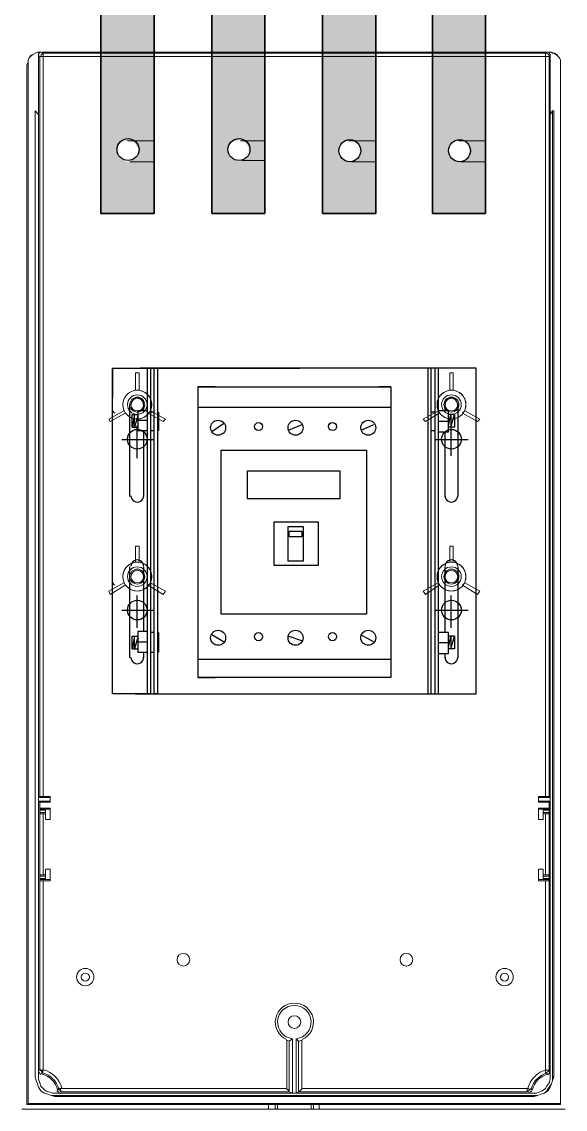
# Model space of a CAD drawing. Header units: millimetres. Extents: x -305 to 1353, y -289 to 1176.
# Drawn here: x 458.6 to 485, y 981.4 to 1034.4 of the extents above; entities that cross this region are included whole.
import ezdxf

# ---------------------------------------------------------------- set-up
doc = ezdxf.new("R2010")
doc.units = ezdxf.units.MM
doc.header["$MEASUREMENT"] = 0
doc.layers.add('PDF_0', color=7, linetype='Continuous')

msp = doc.modelspace()

# ---------------------------------------------------------------- linework, layer by layer
at = {"layer": 'PDF_0', "lineweight": 25}
for points in [[(465.019, 1025.023), (465.019, 1130.767), (462.436, 1130.767), (462.436, 1025.023)], [(465.019, 1130.767), (465.019, 1025.023), (462.436, 1025.023), (462.436, 1130.767)], [(470.41, 1025.023), (470.41, 1130.767), (467.827, 1130.767), (467.827, 1025.023)], [(470.41, 1130.767), (470.41, 1025.023), (467.827, 1025.023), (467.827, 1130.767)], [(475.801, 1025.023), (475.801, 1130.767), (473.218, 1130.767), (473.218, 1025.023)], [(475.801, 1130.767), (475.801, 1025.023), (473.218, 1025.023), (473.218, 1130.767)], [(481.136, 1025.023), (481.136, 1130.767), (478.553, 1130.767), (478.553, 1025.023)], [(481.136, 1130.767), (481.136, 1025.023), (478.553, 1025.023), (478.553, 1130.767)], [(464.851, 1001.661), (462.997, 1001.661), (462.997, 1017.498), (464.851, 1017.498)], [(478.665, 1017.498), (478.665, 1001.661), (480.687, 1001.661), (480.687, 1017.498)], [(475.352, 1013.51), (475.352, 1005.536), (468.276, 1005.536), (468.276, 1013.51)], [(474.06, 1012.5), (474.06, 1011.152), (469.568, 1011.152), (469.568, 1012.5)], [(472.993, 1010.029), (472.993, 1007.895), (470.859, 1007.895), (470.859, 1010.029)], [(472.263, 1009.804), (472.263, 1008.119), (471.533, 1008.119), (471.533, 1009.804)], [(472.207, 1009.579), (472.207, 1009.299), (471.589, 1009.299), (471.589, 1009.579)]]:
    msp.add_lwpolyline(points, close=True, dxfattribs=at)
at = {"layer": 'PDF_0', "lineweight": 18}
for points in [[(484.169, 1032.885), (484.337, 1032.885), (484.449, 1032.828), (484.562, 1032.772), (484.618, 1032.716), (484.73, 1032.604), (484.786, 1032.492), (484.786, 1032.379), (484.786, 1032.267), (484.786, 1032.379), (484.786, 1032.492), (484.73, 1032.604), (484.674, 1032.66), (484.618, 1032.772), (484.506, 1032.828), (484.393, 1032.828), (484.281, 1032.885), (484.225, 1032.885), (459.46, 1032.885), (459.347, 1032.885), (459.235, 1032.828), (459.123, 1032.772), (459.01, 1032.716), (458.954, 1032.604), (458.898, 1032.492), (458.898, 1032.379), (458.842, 1032.267), (458.842, 981.669)], [(459.46, 1032.885), (459.347, 1032.885), (459.235, 1032.828), (459.123, 1032.772), (459.066, 1032.716), (458.954, 1032.604), (458.898, 1032.492), (458.898, 1032.379), (458.842, 1032.267)], [(484.281, 1032.716), (484.281, 1032.772), (484.225, 1032.828), (484.225, 1032.885), (484.169, 1032.885), (484.113, 1032.885), (459.572, 1032.885), (459.516, 1032.885), (459.46, 1032.885), (459.46, 1032.828), (459.403, 1032.828), (459.403, 1032.772), (459.403, 1032.716)], [(459.572, 1032.885), (459.628, 1032.828), (484.056, 1032.828), (484.113, 1032.885)], [(458.898, 1032.435), (458.898, 981.725)], [(459.403, 1029.852), (459.403, 1032.716), (459.46, 1032.66), (459.46, 996.663), (459.403, 996.607), (459.403, 996.439), (459.46, 996.382), (459.46, 996.102), (459.46, 996.046), (459.46, 995.989), (459.46, 995.933), (459.46, 995.877), (459.46, 995.821), (459.46, 992.845), (459.46, 992.788), (459.46, 992.732), (459.46, 992.676), (459.46, 992.62), (459.46, 992.564), (459.46, 983.354), (459.628, 983.354), (459.628, 983.298), (459.572, 983.298), (459.572, 983.242), (459.572, 983.186)], [(459.628, 1032.828), (459.628, 1032.66), (459.46, 1032.66)], [(484.056, 996.663), (484.056, 1032.66), (459.628, 1032.66), (459.628, 996.663)], [(484.225, 1032.66), (484.056, 1032.66), (484.056, 1032.828)], [(484.056, 992.564), (484.056, 983.354), (484.225, 983.354), (484.225, 992.564), (484.225, 992.62), (484.225, 992.676), (484.225, 992.732), (484.225, 992.788), (484.225, 992.845), (484.225, 995.821), (484.225, 995.877), (484.225, 995.933), (484.225, 995.989), (484.225, 996.046), (484.225, 996.102), (484.225, 996.382), (484.281, 996.439), (484.281, 996.607), (484.225, 996.663), (484.225, 1032.66), (484.281, 1032.716), (484.281, 1029.852)], [(484.786, 1032.435), (484.786, 981.725)], [(484.786, 981.669), (484.786, 1032.267)], [(484.393, 1030.021), (484.281, 1029.852), (484.281, 983.017), (484.281, 982.905), (484.225, 982.736), (484.113, 982.568), (484.056, 982.456), (483.888, 982.343), (483.776, 982.287), (483.607, 982.231), (483.439, 982.231), (460.19, 982.231), (460.077, 982.231), (459.909, 982.287), (459.74, 982.343), (459.628, 982.456), (459.516, 982.568), (459.46, 982.736), (459.403, 982.905), (459.403, 983.017), (459.403, 1029.852), (459.235, 1030.021), (459.235, 983.017), (459.235, 1030.021)], [(484.393, 983.017), (484.393, 1030.021), (484.449, 1030.021), (484.449, 983.017), (484.393, 983.017), (484.393, 982.849), (484.337, 982.68), (484.225, 982.512), (484.113, 982.343), (484, 982.231), (483.832, 982.175), (483.663, 982.119), (483.439, 982.119), (483.495, 982.062), (483.663, 982.119), (483.832, 982.175), (484, 982.231), (484.169, 982.343), (484.281, 982.512), (484.337, 982.68), (484.393, 982.849), (484.449, 983.017)], [(463.559, 1015.42), (462.829, 1015.027), (462.885, 1014.914), (463.615, 1015.307)], [(463.054, 1015.42), (463.054, 1015.364), (463.11, 1015.307)], [(463.559, 1007.052), (462.829, 1006.659), (462.885, 1006.491), (463.615, 1006.94)], [(463.054, 1007.052), (463.054, 1006.996), (463.11, 1006.94)], [(459.403, 996.607), (459.965, 996.607), (459.965, 996.663), (459.628, 996.663), (459.572, 996.663), (459.516, 996.663), (459.46, 996.663)], [(459.403, 996.439), (459.965, 996.439), (459.965, 996.382), (459.46, 996.382)], [(459.965, 996.382), (459.965, 996.663)], [(459.965, 996.439), (459.965, 996.607)], [(484.225, 996.663), (484.169, 996.663), (484.113, 996.663), (484.056, 996.663), (483.719, 996.663), (483.719, 996.607)], [(483.719, 996.439), (483.719, 996.382), (483.719, 996.663)], [(484.281, 996.607), (483.719, 996.607), (483.719, 996.439), (484.281, 996.439)], [(484.225, 996.382), (483.719, 996.382)], [(459.46, 996.046), (459.965, 996.046), (459.965, 996.102), (459.46, 996.102)], [(459.46, 995.989), (459.74, 995.989)], [(459.74, 995.877), (459.46, 995.877)], [(459.965, 996.102), (459.965, 995.54), (459.74, 995.54), (459.965, 995.54), (459.965, 996.046)], [(483.719, 996.046), (483.719, 996.102), (483.719, 995.54), (483.944, 995.54), (483.944, 995.821), (483.944, 995.877), (483.944, 995.933), (483.944, 995.989)], [(483.719, 996.102), (484.225, 996.102)], [(484.225, 996.046), (483.719, 996.046), (483.719, 995.54), (483.944, 995.54), (483.944, 995.989), (484.225, 995.989)], [(484.225, 995.877), (483.944, 995.877)], [(459.46, 995.821), (459.516, 995.821), (459.572, 995.821), (459.628, 995.821), (459.74, 995.821)], [(459.628, 995.821), (459.628, 992.845)], [(483.944, 995.821), (484.056, 995.821), (484.113, 995.821), (484.169, 995.821), (484.225, 995.821)], [(484.056, 992.845), (484.056, 995.821)], [(459.74, 992.845), (459.628, 992.845), (459.572, 992.845), (459.516, 992.845), (459.46, 992.845)], [(459.46, 992.788), (459.74, 992.788)], [(459.74, 992.676), (459.46, 992.676)], [(459.74, 993.125), (459.965, 993.125), (459.74, 993.125)], [(459.965, 992.62), (459.965, 993.125), (459.965, 992.564)], [(483.719, 992.564), (483.719, 993.125), (483.944, 993.125), (483.719, 993.125), (483.719, 992.62)], [(484.225, 992.845), (484.169, 992.845), (484.113, 992.845), (484.056, 992.845), (483.944, 992.845)], [(483.944, 992.788), (484.225, 992.788)], [(484.225, 992.676), (483.944, 992.676)], [(459.46, 992.62), (459.965, 992.62), (459.965, 992.564), (459.628, 992.564), (459.572, 992.564), (459.516, 992.564), (459.46, 992.564)], [(459.628, 992.564), (459.628, 983.354)], [(484.225, 992.62), (483.719, 992.62), (483.719, 992.564), (484.056, 992.564), (484.113, 992.564), (484.169, 992.564), (484.225, 992.564)], [(471.589, 984.758), (471.477, 984.814), (471.477, 982.456), (471.477, 982.399), (471.533, 982.399), (471.533, 982.343), (471.589, 982.343), (471.589, 982.287), (471.589, 984.758), (471.758, 984.87), (471.758, 982.231)], [(471.926, 982.231), (471.926, 984.87), (472.039, 984.758), (472.039, 982.287), (472.095, 982.287), (472.095, 982.343), (472.151, 982.343), (472.151, 982.399), (472.207, 982.399), (472.207, 982.456), (472.207, 984.814), (472.095, 984.758), (472.039, 984.758)], [(459.516, 983.129), (459.46, 983.186), (459.403, 983.298), (459.403, 983.073)], [(484.056, 983.354), (484.056, 983.298), (484.056, 983.242), (484.113, 983.186)], [(459.403, 983.017), (459.403, 983.073), (459.403, 982.905), (459.46, 982.736), (459.516, 982.568), (459.628, 982.456), (459.74, 982.343), (459.909, 982.287), (460.077, 982.231), (460.19, 982.231), (460.47, 982.231), (460.358, 982.287), (460.302, 982.343)], [(484.281, 983.073), (484.281, 982.905), (484.225, 982.736), (484.113, 982.568), (484.056, 982.456), (483.888, 982.343), (483.776, 982.287), (483.607, 982.231), (483.439, 982.231), (483.214, 982.231), (483.326, 982.287), (483.382, 982.343)], [(483.439, 982.119), (460.19, 982.119)], [(460.47, 982.456), (460.414, 982.456), (460.414, 982.399), (460.358, 982.399)], [(483.326, 982.399), (483.27, 982.399), (483.214, 982.456), (483.158, 982.456), (483.158, 982.287), (472.039, 982.287), (471.926, 982.231), (471.758, 982.231), (471.589, 982.287), (460.47, 982.287), (460.47, 982.456), (471.477, 982.456)], [(472.207, 982.456), (483.158, 982.456)], [(472.656, 981.669), (472.769, 981.669), (472.825, 981.669), (472.881, 981.669), (472.937, 981.669), (472.993, 981.669), (473.05, 981.669), (484.786, 981.669), (484.786, 981.725), (458.898, 981.725), (458.842, 981.669), (470.579, 981.669), (470.635, 981.669), (470.691, 981.669), (470.747, 981.669), (470.803, 981.669), (470.859, 981.669), (470.916, 981.669), (471.028, 981.669)], [(483.495, 982.062), (460.19, 982.062)], [(470.579, 981.669), (470.579, 981.445), (470.916, 981.445)], [(470.916, 981.669), (470.916, 981.445), (471.028, 981.445)], [(472.769, 981.669), (472.769, 981.445), (472.656, 981.445)], [(473.05, 981.669), (473.05, 981.445), (472.769, 981.445)], [(470.579, 981.445), (458.617, 981.445)], [(485.011, 981.445), (473.05, 981.445)]]:
    msp.add_lwpolyline(points, dxfattribs=at)
at = {"layer": 'PDF_0', "color": 31, "lineweight": 0, "true_color": 0xfdcc66}
for points in [[(465.019, 1028.561), (463.727, 1028.561), (465.019, 1028.561)], [(465.019, 1028.561), (463.84, 1028.561), (465.019, 1028.561)], [(470.41, 1028.561), (469.231, 1028.561), (470.41, 1028.561)], [(475.801, 1028.561), (474.51, 1028.561), (475.801, 1028.561)], [(475.801, 1028.561), (474.622, 1028.561), (475.801, 1028.561)], [(481.136, 1028.561), (479.845, 1028.561), (481.136, 1028.561)], [(481.136, 1028.561), (479.957, 1028.561), (481.136, 1028.561)], [(470.41, 1027.606), (469.287, 1027.606), (470.41, 1027.606)], [(465.019, 1027.55), (463.84, 1027.55), (465.019, 1027.55)], [(475.801, 1027.55), (474.622, 1027.55), (475.801, 1027.55)], [(481.136, 1027.55), (479.957, 1027.55), (481.136, 1027.55)]]:
    msp.add_lwpolyline(points, dxfattribs=at)
at = {"layer": 'PDF_0', "lineweight": 25}
for points in [[(462.997, 1017.498), (462.997, 1016.037)], [(463.503, 1017.498), (472.095, 1017.498)], [(479.957, 1017.498), (464.345, 1017.498)], [(464.682, 1017.498), (464.682, 1001.661)], [(465.244, 1001.661), (465.019, 1001.661), (465.019, 1017.498), (465.244, 1017.498)], [(465.188, 1017.498), (465.188, 1001.661)], [(478.328, 1017.498), (478.328, 1001.661)], [(478.441, 1001.661), (478.497, 1001.661), (478.497, 1017.498), (478.441, 1017.498)], [(478.834, 1017.498), (478.834, 1001.661)], [(467.153, 1016.599), (467.153, 1002.447)], [(467.995, 1016.599), (467.153, 1016.599), (476.531, 1016.599), (475.97, 1016.599)], [(476.531, 1016.599), (476.531, 1002.447), (475.97, 1002.447)], [(463.84, 1011.264), (463.84, 1015.701)], [(464.514, 1015.701), (464.514, 1015.42)], [(476.531, 1015.588), (467.153, 1015.588)], [(479.171, 1015.42), (479.171, 1015.701)], [(479.788, 1015.701), (479.788, 1011.264)], [(464.233, 1015.195), (464.064, 1014.634), (464.064, 1015.251), (463.952, 1014.634), (463.952, 1015.251), (464.233, 1015.251)], [(464.682, 1015.42), (464.233, 1015.42), (464.233, 1014.465), (464.682, 1014.465)], [(464.233, 1014.97), (464.682, 1014.97)], [(465.019, 1015.364), (464.851, 1015.364)], [(465.188, 1015.364), (465.244, 1015.364), (465.244, 1014.465), (465.188, 1014.465)], [(478.328, 1015.364), (478.328, 1014.465)], [(478.665, 1015.364), (478.497, 1015.364)], [(478.834, 1014.409), (479.339, 1014.409), (479.339, 1015.42), (478.834, 1015.42)], [(479.339, 1014.914), (478.834, 1014.914)], [(479.62, 1015.251), (479.339, 1015.251)], [(479.339, 1014.69), (479.451, 1015.251), (479.451, 1014.634), (479.62, 1015.251), (479.62, 1014.634), (479.339, 1014.634)], [(463.952, 1014.634), (464.233, 1014.634)], [(464.177, 1014.69), (464.177, 1013.117)], [(464.514, 1014.465), (464.514, 1011.264)], [(464.851, 1014.465), (465.019, 1014.465)], [(468.389, 1014.802), (467.827, 1014.409)], [(472.207, 1014.746), (471.533, 1014.465)], [(475.689, 1014.746), (475.071, 1014.465)], [(478.497, 1014.465), (478.665, 1014.465)], [(479.171, 1011.264), (479.171, 1014.409)], [(479.451, 1014.802), (479.451, 1013.23)], [(465.019, 1014.016), (463.447, 1014.016)], [(480.294, 1014.016), (478.721, 1014.016)], [(463.84, 1003.402), (463.84, 1007.839)], [(464.514, 1007.839), (464.514, 1004.694)], [(479.171, 1004.638), (479.171, 1007.839)], [(479.788, 1007.839), (479.788, 1003.402)], [(464.177, 1006.435), (464.177, 1004.862)], [(479.451, 1006.435), (479.451, 1004.862)], [(465.019, 1005.705), (463.447, 1005.705)], [(480.294, 1005.705), (478.721, 1005.705)], [(464.233, 1004.413), (464.064, 1003.851), (464.064, 1004.469), (463.952, 1003.851), (463.952, 1004.469), (464.233, 1004.469)], [(464.682, 1004.694), (464.233, 1004.694), (464.233, 1003.683), (464.682, 1003.683)], [(465.019, 1004.638), (464.851, 1004.638)], [(465.188, 1004.638), (465.244, 1004.638), (465.244, 1003.683), (465.188, 1003.683)], [(468.389, 1004.188), (467.827, 1004.525)], [(472.207, 1004.244), (471.533, 1004.469)], [(475.689, 1004.188), (475.071, 1004.525)], [(478.328, 1004.638), (478.328, 1003.683)], [(478.834, 1003.627), (479.339, 1003.627), (479.339, 1004.638), (478.834, 1004.638)], [(479.62, 1004.469), (479.339, 1004.469)], [(479.339, 1003.908), (479.451, 1004.469), (479.451, 1003.851), (479.62, 1004.469), (479.62, 1003.851), (479.339, 1003.851)], [(463.952, 1003.851), (464.233, 1003.851)], [(464.233, 1004.188), (464.682, 1004.188)], [(479.339, 1004.132), (478.834, 1004.132)], [(464.514, 1003.683), (464.514, 1003.402)], [(464.851, 1003.683), (465.019, 1003.683)], [(467.153, 1003.346), (476.531, 1003.346)], [(479.171, 1003.402), (479.171, 1003.627)], [(476.531, 1002.447), (467.153, 1002.447), (467.995, 1002.447)], [(474.397, 1002.447), (472.656, 1002.447)], [(464.121, 1001.661), (466.704, 1001.661)], [(464.345, 1001.661), (479.845, 1001.661)], [(477.711, 1001.661), (480.294, 1001.661)]]:
    msp.add_lwpolyline(points, dxfattribs=at)
at = {"layer": 'PDF_0', "lineweight": 18}
for points in [[(464.121, 1016.431), (464.121, 1017.273), (464.289, 1017.273), (464.289, 1016.431), (464.177, 1016.431)], [(479.395, 1016.431), (479.395, 1017.273), (479.564, 1017.273), (479.564, 1016.431), (479.451, 1016.431)], [(464.851, 1015.42), (465.581, 1015.027), (465.468, 1014.914), (464.738, 1015.307), (464.794, 1015.364)], [(478.89, 1015.307), (478.216, 1014.914), (478.104, 1015.027), (478.834, 1015.42), (478.89, 1015.364)], [(480.125, 1015.42), (480.855, 1015.027), (480.743, 1014.914), (480.013, 1015.307), (480.069, 1015.364)], [(464.121, 1008.063), (464.121, 1008.849), (464.289, 1008.849), (464.289, 1008.063), (464.177, 1008.063)], [(479.395, 1008.063), (479.395, 1008.849), (479.564, 1008.849), (479.564, 1008.063), (479.451, 1008.063)], [(464.851, 1007.052), (465.581, 1006.659), (465.468, 1006.491), (464.738, 1006.94), (464.794, 1006.996)], [(478.89, 1006.94), (478.216, 1006.491), (478.104, 1006.659), (478.834, 1007.052), (478.89, 1006.996)], [(480.125, 1007.052), (480.855, 1006.659), (480.743, 1006.491), (480.013, 1006.94), (480.069, 1006.996)], [(459.74, 995.54), (459.74, 995.989), (459.74, 995.933), (459.74, 995.877), (459.74, 995.821)], [(459.74, 992.845), (459.74, 993.125), (459.74, 992.676), (459.74, 992.732), (459.74, 992.788)], [(483.944, 993.125), (483.944, 992.676), (483.944, 992.732), (483.944, 992.788), (483.944, 992.845)], [(460.19, 982.062), (460.19, 982.119), (460.021, 982.119), (459.853, 982.175), (459.684, 982.231), (459.516, 982.343), (459.403, 982.512), (459.347, 982.68), (459.291, 982.849), (459.235, 983.017), (459.291, 982.849), (459.347, 982.68), (459.403, 982.512), (459.516, 982.343), (459.684, 982.231), (459.853, 982.175), (460.021, 982.119)], [(472.656, 981.445), (471.028, 981.445), (471.028, 981.669), (471.084, 981.669), (471.196, 981.669), (471.309, 981.669), (471.421, 981.669), (471.533, 981.669), (471.702, 981.669), (471.814, 981.669), (471.983, 981.669), (472.151, 981.669), (472.263, 981.669), (472.376, 981.669), (472.488, 981.669), (472.544, 981.669), (472.6, 981.669), (472.656, 981.669)], [(472.039, 981.669), (471.983, 981.669), (471.926, 981.669), (471.87, 981.669), (471.814, 981.669), (471.758, 981.669), (471.702, 981.669), (471.646, 981.669), (471.702, 981.669), (471.758, 981.669), (471.814, 981.669), (471.87, 981.669), (471.926, 981.669), (471.983, 981.669)]]:
    msp.add_lwpolyline(points, close=True, dxfattribs=at)
msp.add_lwpolyline([(459.606, 983.215, 0.006164), (459.549, 983.163, -0.292531), (460.334, 982.37, 0.00652), (460.387, 982.434, 0.269934)], format="xyb", close=True, dxfattribs=at)
for points in [[(484.198, 983.161, 0.292494), (483.407, 982.37, -0.006164), (483.353, 982.434, -0.269961), (484.142, 983.205)], [(484.096, 983.173, -0.006952), (484.169, 983.129), (484.225, 983.186), (484.281, 983.298), (484.281, 983.073), (484.281, 983.017)], [(460.452, 982.285, 0.005187), (460.502, 982.348, -0.340386), (460.363, 982.448)], [(483.322, 982.448, -0.340536), (483.182, 982.348, 0.005508), (483.233, 982.285)], [(458.589, 981.445, 0.414), (458.617, 981.473, 0.414), (458.645, 981.445)]]:
    msp.add_lwpolyline(points, format="xyb", dxfattribs=at)
at = {"layer": 'PDF_0', "lineweight": 25}
for centre, radius in [((463.756, 1028.139), 0.533), ((469.147, 1028.139), 0.533), ((474.538, 1028.083), 0.533), ((479.873, 1028.083), 0.533), ((468.136, 1014.605), 0.365), ((471.898, 1014.605), 0.365), ((475.436, 1014.605), 0.365), ((464.205, 1014.044), 0.477), ((470.101, 1014.662), 0.197), ((473.695, 1014.662), 0.197), ((479.48, 1014.044), 0.477), ((464.205, 1005.733), 0.477), ((479.48, 1005.733), 0.477), ((468.136, 1004.385), 0.365), ((470.101, 1004.441), 0.197), ((471.898, 1004.385), 0.365), ((473.695, 1004.441), 0.197), ((475.436, 1004.385), 0.365)]:
    msp.add_circle(centre, radius, dxfattribs=at)
at = {"layer": 'PDF_0', "lineweight": 18}
for centre, radius in [((464.205, 1015.729), 0.702), ((464.205, 1015.729), 0.477), ((464.205, 1015.729), 0.365), ((464.205, 1015.729), 0.309), ((479.48, 1015.729), 0.702), ((479.48, 1015.729), 0.477), ((479.48, 1015.729), 0.365), ((479.48, 1015.729), 0.309), ((464.205, 1007.361), 0.702), ((479.48, 1007.361), 0.702), ((464.205, 1007.361), 0.477), ((464.205, 1007.361), 0.365), ((464.205, 1007.361), 0.309), ((479.48, 1007.361), 0.477), ((479.48, 1007.361), 0.365), ((479.48, 1007.361), 0.309), ((466.451, 988.717), 0.309), ((477.289, 988.717), 0.309), ((461.678, 987.875), 0.421), ((461.678, 987.875), 0.421), ((461.678, 987.875), 0.197), ((461.678, 987.875), 0.197), ((482.063, 987.875), 0.421), ((482.063, 987.875), 0.421), ((482.063, 987.875), 0.197), ((482.063, 987.875), 0.197), ((471.842, 985.685), 0.309), ((471.842, 985.685), 0.309)]:
    msp.add_circle(centre, radius, dxfattribs=at)
for centre, radius, start, end in [((459.656, 1032.688), 0.14, 89.9915, 180.0085), ((484.084, 1032.688), 0.14, 359.9915, 90.0085), ((464.205, 1015.729), 0.702, 96.1544, 203.8487), ((464.205, 1015.729), 0.702, 336.1489, 83.8401), ((479.48, 1015.729), 0.702, 96.1544, 203.8487), ((479.48, 1015.729), 0.702, 336.1489, 83.8401), ((464.205, 1015.729), 0.702, 216.1505, 323.8484), ((479.48, 1015.729), 0.702, 216.1505, 323.8484), ((464.205, 1007.361), 0.702, 96.1544, 203.8487), ((464.205, 1007.361), 0.702, 336.1489, 83.8401), ((479.48, 1007.361), 0.702, 96.1544, 203.8487), ((479.48, 1007.361), 0.702, 336.1489, 83.8401), ((464.205, 1007.361), 0.702, 216.1505, 323.8484), ((479.48, 1007.361), 0.702, 216.1505, 323.8484), ((471.842, 985.685), 0.927, 294.2393, 245.7607), ((471.842, 985.685), 0.814, 277.2504, 262.7496), ((462.108, 979.959), 4.327, 127.639, 128.724), ((459.656, 983.382), 0.14, 179.9987, 255.2209), ((459.319, 982.147), 1.263, 14.7919, 75.2188), ((484.421, 982.147), 1.264, 104.7875, 165.2125), ((484.084, 983.382), 0.14, 284.7945, 359.9859), ((481.672, 980.027), 4.171, 51.2407, 52.3558)]:
    msp.add_arc(centre, radius, start, end, dxfattribs=at)
at = {"layer": 'PDF_0', "lineweight": 25}
for centre, start, end in [((464.205, 1015.729), 0.0024, 180.0058), ((479.48, 1015.729), 0.0024, 180.0058), ((464.205, 1011.292), 179.9942, 0.0058), ((479.48, 1011.292), 179.9942, 0.0058), ((464.205, 1007.867), 0.0024, 180.0058), ((479.48, 1007.867), 0.0024, 180.0058), ((464.205, 1003.43), 179.9942, 0.0058), ((479.48, 1003.43), 179.9942, 0.0058)]:
    msp.add_arc(centre, 0.309, start, end, dxfattribs=at)
at = {"layer": 'PDF_0', "color": 31, "true_color": 0xfdcc66, "transparency": 33554559}
for points in [[(465.019, 1059.503), (462.436, 1059.503), (465.019, 1028.561)], [(462.436, 1059.503), (465.019, 1028.561), (462.436, 1028.561)], [(470.41, 1059.503), (467.827, 1059.503), (470.41, 1028.617)], [(467.827, 1059.503), (470.41, 1028.617), (467.827, 1028.617)], [(475.801, 1059.503), (473.218, 1059.503), (475.801, 1028.561)], [(473.218, 1059.503), (475.801, 1028.561), (473.218, 1028.561)], [(481.136, 1059.503), (478.553, 1059.503), (481.136, 1028.561)], [(478.553, 1059.503), (481.136, 1028.561), (478.553, 1028.561)], [(463.615, 1028.561), (463.615, 1028.561), (462.436, 1028.561)], [(463.615, 1028.561), (462.436, 1028.561), (463.727, 1028.561)], [(463.559, 1028.561), (463.559, 1028.561), (462.436, 1028.561)], [(463.559, 1028.561), (462.436, 1028.561), (463.615, 1028.561)], [(463.559, 1028.561), (462.436, 1028.561), (463.447, 1028.504)], [(462.436, 1028.561), (463.447, 1028.504), (462.436, 1028.504)], [(463.447, 1028.504), (462.436, 1028.504), (463.391, 1028.448)], [(462.436, 1028.504), (463.391, 1028.448), (462.436, 1028.448)], [(463.391, 1028.448), (462.436, 1028.448), (463.334, 1028.392)], [(462.436, 1028.448), (463.334, 1028.392), (462.436, 1028.392)], [(463.334, 1028.392), (462.436, 1028.392), (463.278, 1028.28)], [(462.436, 1028.392), (463.278, 1028.28), (462.436, 1028.28)], [(463.278, 1028.28), (462.436, 1028.28), (463.222, 1028.224)], [(462.436, 1028.28), (463.222, 1028.224), (462.436, 1028.224)], [(463.222, 1028.224), (462.436, 1028.224), (463.222, 1028.111)], [(462.436, 1028.224), (463.222, 1028.111), (462.436, 1028.111)], [(463.727, 1028.561), (465.019, 1028.561), (463.84, 1028.561)], [(463.84, 1028.561), (465.019, 1028.561), (463.896, 1028.561)], [(465.019, 1028.561), (463.896, 1028.561), (465.019, 1028.504)], [(463.896, 1028.561), (465.019, 1028.504), (464.008, 1028.504)], [(465.019, 1028.504), (464.008, 1028.504), (465.019, 1028.448)], [(464.008, 1028.504), (465.019, 1028.448), (464.064, 1028.448)], [(465.019, 1028.448), (464.064, 1028.448), (465.019, 1028.392)], [(464.064, 1028.448), (465.019, 1028.392), (464.121, 1028.392)], [(465.019, 1028.392), (464.121, 1028.392), (465.019, 1028.28)], [(464.121, 1028.392), (465.019, 1028.28), (464.177, 1028.28)], [(465.019, 1028.28), (464.177, 1028.28), (465.019, 1028.224)], [(464.177, 1028.28), (465.019, 1028.224), (464.233, 1028.224)], [(465.019, 1028.224), (464.233, 1028.224), (465.019, 1028.111)], [(464.233, 1028.224), (465.019, 1028.111), (464.233, 1028.111)], [(469.119, 1028.617), (467.827, 1028.617), (469.062, 1028.561)], [(467.827, 1028.617), (469.062, 1028.561), (467.827, 1028.561)], [(468.95, 1028.561), (468.95, 1028.561), (467.827, 1028.561)], [(468.95, 1028.561), (467.827, 1028.561), (469.062, 1028.561)], [(468.95, 1028.561), (467.827, 1028.561), (468.838, 1028.504)], [(467.827, 1028.561), (468.838, 1028.504), (467.827, 1028.504)], [(468.838, 1028.504), (467.827, 1028.504), (468.782, 1028.448)], [(467.827, 1028.504), (468.782, 1028.448), (467.827, 1028.448)], [(468.782, 1028.448), (467.827, 1028.448), (468.725, 1028.392)], [(467.827, 1028.448), (468.725, 1028.392), (467.827, 1028.392)], [(468.725, 1028.392), (467.827, 1028.392), (468.669, 1028.336)], [(467.827, 1028.392), (468.669, 1028.336), (467.827, 1028.336)], [(468.669, 1028.336), (467.827, 1028.336), (468.613, 1028.224)], [(467.827, 1028.336), (468.613, 1028.224), (467.827, 1028.224)], [(468.613, 1028.224), (467.827, 1028.224), (468.613, 1028.111)], [(467.827, 1028.224), (468.613, 1028.111), (467.827, 1028.111)], [(470.41, 1028.617), (469.119, 1028.617), (470.41, 1028.561)], [(469.119, 1028.617), (470.41, 1028.561), (469.231, 1028.561)], [(469.231, 1028.561), (470.41, 1028.561), (469.287, 1028.561)], [(470.41, 1028.561), (469.287, 1028.561), (470.41, 1028.504)], [(469.287, 1028.561), (470.41, 1028.504), (469.399, 1028.504)], [(470.41, 1028.504), (469.399, 1028.504), (470.41, 1028.448)], [(469.399, 1028.504), (470.41, 1028.448), (469.456, 1028.448)], [(470.41, 1028.448), (469.456, 1028.448), (470.41, 1028.392)], [(469.456, 1028.448), (470.41, 1028.392), (469.512, 1028.392)], [(470.41, 1028.392), (469.512, 1028.392), (470.41, 1028.336)], [(469.512, 1028.392), (470.41, 1028.336), (469.568, 1028.336)], [(470.41, 1028.336), (469.568, 1028.336), (470.41, 1028.224)], [(469.568, 1028.336), (470.41, 1028.224), (469.624, 1028.224)], [(470.41, 1028.224), (469.624, 1028.224), (470.41, 1028.111)], [(469.624, 1028.224), (470.41, 1028.111), (469.624, 1028.111)], [(474.454, 1028.561), (474.454, 1028.561), (473.218, 1028.561)], [(474.454, 1028.561), (473.218, 1028.561), (474.51, 1028.561)], [(474.341, 1028.561), (474.341, 1028.561), (473.218, 1028.561)], [(474.341, 1028.561), (473.218, 1028.561), (474.454, 1028.561)], [(474.341, 1028.561), (473.218, 1028.561), (474.285, 1028.504)], [(473.218, 1028.561), (474.285, 1028.504), (473.218, 1028.504)], [(474.285, 1028.504), (473.218, 1028.504), (474.173, 1028.448)], [(473.218, 1028.504), (474.173, 1028.448), (473.218, 1028.448)], [(474.173, 1028.448), (473.218, 1028.448), (474.117, 1028.392)], [(473.218, 1028.448), (474.117, 1028.392), (473.218, 1028.392)], [(474.117, 1028.392), (473.218, 1028.392), (474.06, 1028.28)], [(473.218, 1028.392), (474.06, 1028.28), (473.218, 1028.28)], [(474.06, 1028.28), (473.218, 1028.28), (474.06, 1028.224)], [(473.218, 1028.28), (474.06, 1028.224), (473.218, 1028.224)], [(474.06, 1028.224), (473.218, 1028.224), (474.004, 1028.111)], [(473.218, 1028.224), (474.004, 1028.111), (473.218, 1028.111)], [(474.51, 1028.561), (475.801, 1028.561), (474.622, 1028.561)], [(474.622, 1028.561), (475.801, 1028.561), (474.734, 1028.561)], [(475.801, 1028.561), (474.734, 1028.561), (475.801, 1028.504)], [(474.734, 1028.561), (475.801, 1028.504), (474.79, 1028.504)], [(475.801, 1028.504), (474.79, 1028.504), (475.801, 1028.448)], [(474.79, 1028.504), (475.801, 1028.448), (474.847, 1028.448)], [(475.801, 1028.448), (474.847, 1028.448), (475.801, 1028.392)], [(474.847, 1028.448), (475.801, 1028.392), (474.959, 1028.392)], [(475.801, 1028.392), (474.959, 1028.392), (475.801, 1028.28)], [(474.959, 1028.392), (475.801, 1028.28), (474.959, 1028.28)], [(475.801, 1028.28), (474.959, 1028.28), (475.801, 1028.224)], [(474.959, 1028.28), (475.801, 1028.224), (475.015, 1028.224)], [(475.801, 1028.224), (475.015, 1028.224), (475.801, 1028.111)], [(475.015, 1028.224), (475.801, 1028.111), (475.015, 1028.111)], [(479.788, 1028.561), (479.788, 1028.561), (478.553, 1028.561)], [(479.788, 1028.561), (478.553, 1028.561), (479.845, 1028.561)], [(479.676, 1028.561), (479.676, 1028.561), (478.553, 1028.561)], [(479.676, 1028.561), (478.553, 1028.561), (479.788, 1028.561)], [(479.676, 1028.561), (478.553, 1028.561), (479.62, 1028.504)], [(478.553, 1028.561), (479.62, 1028.504), (478.553, 1028.504)], [(479.62, 1028.504), (478.553, 1028.504), (479.508, 1028.448)], [(478.553, 1028.504), (479.508, 1028.448), (478.553, 1028.448)], [(479.508, 1028.448), (478.553, 1028.448), (479.451, 1028.392)], [(478.553, 1028.448), (479.451, 1028.392), (478.553, 1028.392)], [(479.451, 1028.392), (478.553, 1028.392), (479.395, 1028.28)], [(478.553, 1028.392), (479.395, 1028.28), (478.553, 1028.28)], [(479.395, 1028.28), (478.553, 1028.28), (479.395, 1028.224)], [(478.553, 1028.28), (479.395, 1028.224), (478.553, 1028.224)], [(479.395, 1028.224), (478.553, 1028.224), (479.339, 1028.111)], [(478.553, 1028.224), (479.339, 1028.111), (478.553, 1028.111)], [(479.845, 1028.561), (481.136, 1028.561), (479.957, 1028.561)], [(479.957, 1028.561), (481.136, 1028.561), (480.069, 1028.561)], [(481.136, 1028.561), (480.069, 1028.561), (481.136, 1028.504)], [(480.069, 1028.561), (481.136, 1028.504), (480.125, 1028.504)], [(481.136, 1028.504), (480.125, 1028.504), (481.136, 1028.448)], [(480.125, 1028.504), (481.136, 1028.448), (480.181, 1028.448)], [(481.136, 1028.448), (480.181, 1028.448), (481.136, 1028.392)], [(480.181, 1028.448), (481.136, 1028.392), (480.294, 1028.392)], [(481.136, 1028.392), (480.294, 1028.392), (481.136, 1028.28)], [(480.294, 1028.392), (481.136, 1028.28), (480.294, 1028.28)], [(481.136, 1028.28), (480.294, 1028.28), (481.136, 1028.224)], [(480.294, 1028.28), (481.136, 1028.224), (480.35, 1028.224)], [(481.136, 1028.224), (480.35, 1028.224), (481.136, 1028.111)], [(480.35, 1028.224), (481.136, 1028.111), (480.35, 1028.111)], [(463.222, 1028.111), (462.436, 1028.111), (463.222, 1028.055)], [(462.436, 1028.111), (463.222, 1028.055), (462.436, 1028.055)], [(463.222, 1028.055), (462.436, 1028.055), (463.222, 1027.943)], [(462.436, 1028.055), (463.222, 1027.943), (462.436, 1027.943)], [(463.222, 1027.943), (462.436, 1027.943), (463.278, 1027.83)], [(462.436, 1027.943), (463.278, 1027.83), (462.436, 1027.83)], [(463.278, 1027.83), (462.436, 1027.83), (463.334, 1027.774)], [(462.436, 1027.83), (463.334, 1027.774), (462.436, 1027.774)], [(463.334, 1027.774), (462.436, 1027.774), (463.391, 1027.718)], [(462.436, 1027.774), (463.391, 1027.718), (462.436, 1027.718)], [(463.391, 1027.718), (462.436, 1027.718), (463.447, 1027.662)], [(462.436, 1027.718), (463.447, 1027.662), (462.436, 1027.662)], [(463.447, 1027.662), (462.436, 1027.662), (463.559, 1027.606)], [(462.436, 1027.662), (463.559, 1027.606), (462.436, 1027.606)], [(463.559, 1027.606), (462.436, 1027.606), (463.615, 1027.55)], [(462.436, 1027.606), (463.615, 1027.55), (462.436, 1027.55)], [(463.896, 1027.606), (465.019, 1027.55), (463.84, 1027.55)], [(464.008, 1027.662), (465.019, 1027.606), (463.896, 1027.606)], [(465.019, 1027.606), (463.896, 1027.606), (465.019, 1027.55)], [(464.064, 1027.718), (465.019, 1027.662), (464.008, 1027.662)], [(465.019, 1027.662), (464.008, 1027.662), (465.019, 1027.606)], [(464.121, 1027.774), (465.019, 1027.718), (464.064, 1027.718)], [(465.019, 1027.718), (464.064, 1027.718), (465.019, 1027.662)], [(464.177, 1027.83), (465.019, 1027.774), (464.121, 1027.774)], [(465.019, 1027.774), (464.121, 1027.774), (465.019, 1027.718)], [(464.233, 1027.943), (465.019, 1027.83), (464.177, 1027.83)], [(465.019, 1027.83), (464.177, 1027.83), (465.019, 1027.774)], [(465.019, 1028.111), (464.233, 1028.111), (465.019, 1028.055)], [(464.233, 1028.111), (465.019, 1028.055), (464.233, 1028.055)], [(465.019, 1028.055), (464.233, 1028.055), (465.019, 1027.943)], [(464.233, 1028.055), (465.019, 1027.943), (464.233, 1027.943)], [(465.019, 1027.943), (464.233, 1027.943), (465.019, 1027.83)], [(468.613, 1028.111), (467.827, 1028.111), (468.613, 1028.055)], [(467.827, 1028.111), (468.613, 1028.055), (467.827, 1028.055)], [(468.613, 1028.055), (467.827, 1028.055), (468.613, 1027.943)], [(467.827, 1028.055), (468.613, 1027.943), (467.827, 1027.943)], [(468.613, 1027.943), (467.827, 1027.943), (468.669, 1027.83)], [(467.827, 1027.943), (468.669, 1027.83), (467.827, 1027.83)], [(468.669, 1027.83), (467.827, 1027.83), (468.725, 1027.774)], [(467.827, 1027.83), (468.725, 1027.774), (467.827, 1027.774)], [(468.725, 1027.774), (467.827, 1027.774), (468.782, 1027.718)], [(467.827, 1027.774), (468.782, 1027.718), (467.827, 1027.718)], [(468.782, 1027.718), (467.827, 1027.718), (468.838, 1027.662)], [(467.827, 1027.718), (468.838, 1027.662), (467.827, 1027.662)], [(468.838, 1027.662), (467.827, 1027.662), (468.95, 1027.606)], [(467.827, 1027.662), (468.95, 1027.606), (467.827, 1027.606)], [(469.062, 1027.606), (469.062, 1027.606), (467.827, 1027.606)], [(469.062, 1027.606), (467.827, 1027.606), (468.95, 1027.606)], [(469.062, 1027.606), (467.827, 1027.606), (469.119, 1027.55)], [(467.827, 1027.606), (469.119, 1027.55), (467.827, 1027.55)], [(469.231, 1027.606), (470.41, 1027.55), (469.119, 1027.55)], [(469.287, 1027.606), (470.41, 1027.606), (469.231, 1027.606)], [(470.41, 1027.606), (469.231, 1027.606), (470.41, 1027.55)], [(469.399, 1027.662), (470.41, 1027.606), (469.287, 1027.606)], [(469.456, 1027.718), (470.41, 1027.662), (469.399, 1027.662)], [(470.41, 1027.662), (469.399, 1027.662), (470.41, 1027.606)], [(469.512, 1027.774), (470.41, 1027.718), (469.456, 1027.718)], [(470.41, 1027.718), (469.456, 1027.718), (470.41, 1027.662)], [(469.568, 1027.83), (470.41, 1027.774), (469.512, 1027.774)], [(470.41, 1027.774), (469.512, 1027.774), (470.41, 1027.718)], [(469.624, 1027.943), (470.41, 1027.83), (469.568, 1027.83)], [(470.41, 1027.83), (469.568, 1027.83), (470.41, 1027.774)], [(470.41, 1028.111), (469.624, 1028.111), (470.41, 1028.055)], [(469.624, 1028.111), (470.41, 1028.055), (469.624, 1028.055)], [(470.41, 1028.055), (469.624, 1028.055), (470.41, 1027.943)], [(469.624, 1028.055), (470.41, 1027.943), (469.624, 1027.943)], [(470.41, 1027.943), (469.624, 1027.943), (470.41, 1027.83)], [(474.004, 1028.111), (473.218, 1028.111), (474.004, 1028.055)], [(473.218, 1028.111), (474.004, 1028.055), (473.218, 1028.055)], [(474.004, 1028.055), (473.218, 1028.055), (474.06, 1027.943)], [(473.218, 1028.055), (474.06, 1027.943), (473.218, 1027.943)], [(474.06, 1027.943), (473.218, 1027.943), (474.06, 1027.83)], [(473.218, 1027.943), (474.06, 1027.83), (473.218, 1027.83)], [(474.06, 1027.83), (473.218, 1027.83), (474.117, 1027.774)], [(473.218, 1027.83), (474.117, 1027.774), (473.218, 1027.774)], [(474.117, 1027.774), (473.218, 1027.774), (474.173, 1027.718)], [(473.218, 1027.774), (474.173, 1027.718), (473.218, 1027.718)], [(474.173, 1027.718), (473.218, 1027.718), (474.285, 1027.662)], [(473.218, 1027.718), (474.285, 1027.662), (473.218, 1027.662)], [(474.285, 1027.662), (473.218, 1027.662), (474.341, 1027.606)], [(473.218, 1027.662), (474.341, 1027.606), (473.218, 1027.606)], [(474.341, 1027.606), (473.218, 1027.606), (474.454, 1027.55)], [(473.218, 1027.606), (474.454, 1027.55), (473.218, 1027.55)], [(474.734, 1027.606), (475.801, 1027.55), (474.622, 1027.55)], [(474.79, 1027.662), (475.801, 1027.606), (474.734, 1027.606)], [(475.801, 1027.606), (474.734, 1027.606), (475.801, 1027.55)], [(474.847, 1027.718), (475.801, 1027.662), (474.79, 1027.662)], [(475.801, 1027.662), (474.79, 1027.662), (475.801, 1027.606)], [(474.959, 1027.774), (475.801, 1027.718), (474.847, 1027.718)], [(475.801, 1027.718), (474.847, 1027.718), (475.801, 1027.662)], [(475.015, 1027.943), (475.801, 1027.83), (474.959, 1027.83)], [(475.801, 1027.83), (474.959, 1027.83), (475.801, 1027.774)], [(474.959, 1027.83), (475.801, 1027.774), (474.959, 1027.774)], [(475.801, 1027.774), (474.959, 1027.774), (475.801, 1027.718)], [(475.801, 1028.111), (475.015, 1028.111), (475.801, 1028.055)], [(475.015, 1028.111), (475.801, 1028.055), (475.015, 1028.055)], [(475.801, 1028.055), (475.015, 1028.055), (475.801, 1027.943)], [(475.015, 1028.055), (475.801, 1027.943), (475.015, 1027.943)], [(475.801, 1027.943), (475.015, 1027.943), (475.801, 1027.83)], [(479.339, 1028.111), (478.553, 1028.111), (479.339, 1028.055)], [(478.553, 1028.111), (479.339, 1028.055), (478.553, 1028.055)], [(479.339, 1028.055), (478.553, 1028.055), (479.395, 1027.943)], [(478.553, 1028.055), (479.395, 1027.943), (478.553, 1027.943)], [(479.395, 1027.943), (478.553, 1027.943), (479.395, 1027.831)], [(478.553, 1027.943), (479.395, 1027.831), (478.553, 1027.831)], [(479.395, 1027.831), (478.553, 1027.831), (479.451, 1027.774)], [(478.553, 1027.831), (479.451, 1027.774), (478.553, 1027.774)], [(479.451, 1027.774), (478.553, 1027.774), (479.508, 1027.718)], [(478.553, 1027.774), (479.508, 1027.718), (478.553, 1027.718)], [(479.508, 1027.718), (478.553, 1027.718), (479.62, 1027.662)], [(478.553, 1027.718), (479.62, 1027.662), (478.553, 1027.662)], [(479.62, 1027.662), (478.553, 1027.662), (479.676, 1027.606)], [(478.553, 1027.662), (479.676, 1027.606), (478.553, 1027.606)], [(479.676, 1027.606), (478.553, 1027.606), (479.788, 1027.55)], [(478.553, 1027.606), (479.788, 1027.55), (478.553, 1027.55)], [(480.069, 1027.606), (481.136, 1027.55), (479.957, 1027.55)], [(480.125, 1027.662), (481.136, 1027.606), (480.069, 1027.606)], [(481.136, 1027.606), (480.069, 1027.606), (481.136, 1027.55)], [(480.181, 1027.718), (481.136, 1027.662), (480.125, 1027.662)], [(481.136, 1027.662), (480.125, 1027.662), (481.136, 1027.606)], [(480.294, 1027.774), (481.136, 1027.718), (480.181, 1027.718)], [(481.136, 1027.718), (480.181, 1027.718), (481.136, 1027.662)], [(480.35, 1027.943), (481.136, 1027.831), (480.294, 1027.831)], [(481.136, 1027.831), (480.294, 1027.831), (481.136, 1027.774)], [(480.294, 1027.831), (481.136, 1027.774), (480.294, 1027.774)], [(481.136, 1027.774), (480.294, 1027.774), (481.136, 1027.718)], [(481.136, 1028.111), (480.35, 1028.111), (481.136, 1028.055)], [(480.35, 1028.111), (481.136, 1028.055), (480.35, 1028.055)], [(481.136, 1028.055), (480.35, 1028.055), (481.136, 1027.943)], [(480.35, 1028.055), (481.136, 1027.943), (480.35, 1027.943)], [(481.136, 1027.943), (480.35, 1027.943), (481.136, 1027.831)], [(463.727, 1027.55), (463.727, 1027.55), (462.436, 1027.55)], [(463.727, 1027.55), (462.436, 1027.55), (463.615, 1027.55)], [(465.019, 1027.55), (462.436, 1027.55), (465.019, 1025.023)], [(462.436, 1027.55), (465.019, 1025.023), (462.436, 1025.023)], [(463.84, 1027.55), (465.019, 1027.55), (463.727, 1027.55)], [(470.41, 1027.55), (467.827, 1027.55), (470.41, 1025.023)], [(467.827, 1027.55), (470.41, 1025.023), (467.827, 1025.023)], [(474.51, 1027.55), (474.51, 1027.55), (473.218, 1027.55)], [(474.51, 1027.55), (473.218, 1027.55), (474.454, 1027.55)], [(475.801, 1027.55), (473.218, 1027.55), (475.801, 1025.023)], [(473.218, 1027.55), (475.801, 1025.023), (473.218, 1025.023)], [(474.622, 1027.55), (475.801, 1027.55), (474.51, 1027.55)], [(479.845, 1027.55), (479.845, 1027.55), (478.553, 1027.55)], [(479.845, 1027.55), (478.553, 1027.55), (479.788, 1027.55)], [(481.136, 1027.55), (478.553, 1027.55), (481.136, 1025.023)], [(478.553, 1027.55), (481.136, 1025.023), (478.553, 1025.023)], [(479.957, 1027.55), (481.136, 1027.55), (479.845, 1027.55)]]:
    msp.add_solid(points, dxfattribs=at)

doc.saveas('drawing.dxf')
